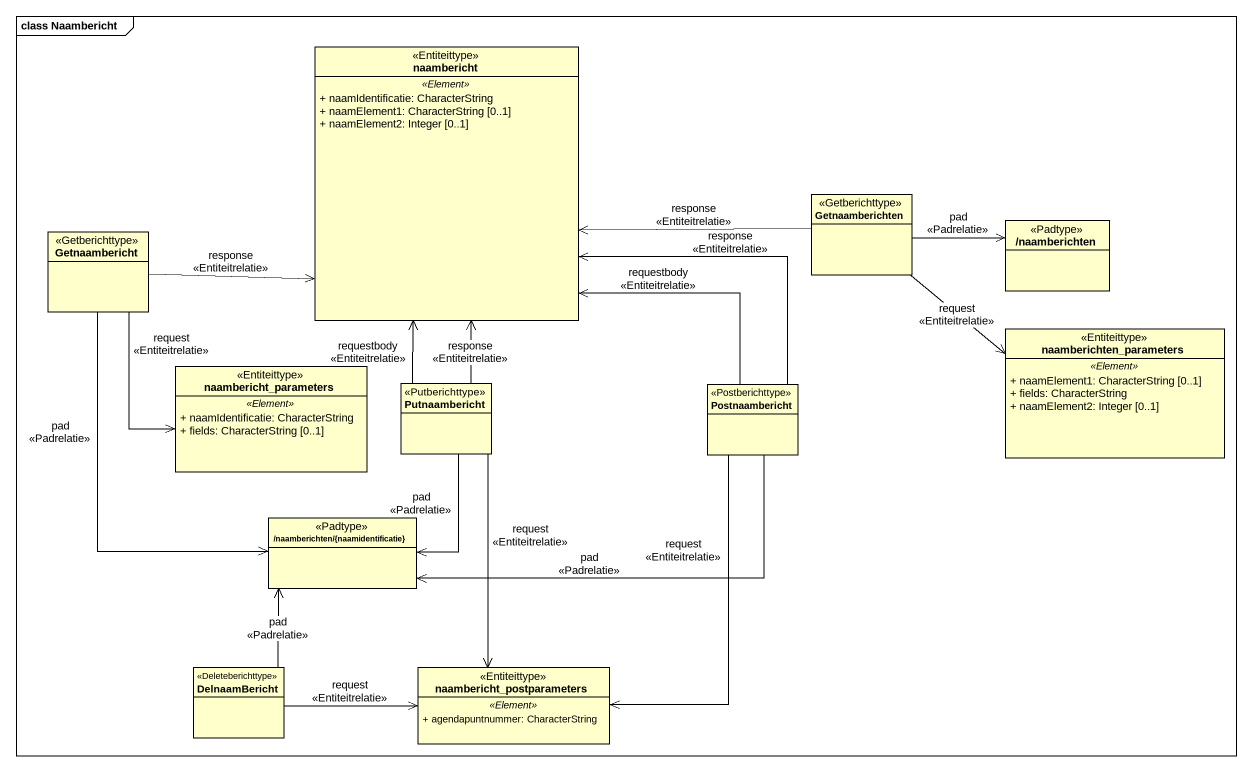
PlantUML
@startuml
mainframe class Naambericht
hide circle
hide empty members
skinparam classAttributeIconSize 0
class naambericht <<Entiteittype>> {
  .. <<Element>> ..
  + naamIdentificatie: CharacterString
  + naamElement1: CharacterString [0..1]
  + naamElement2: Integer [0..1]
}
class Getnaamberichten <<Getberichttype>>
class "/naamberichten" as naamberichten <<Padtype>>
class Getnaambericht <<Getberichttype>>
class naamberichten_parameters <<Entiteittype>> {
  .. <<Element>> ..
  + naamElement1: CharacterString [0..1]
  + fields: CharacterString
  + naamElement2: Integer [0..1]
}
class naambericht_parameters <<Entiteittype>> {
  .. <<Element>> ..
  + naamIdentificatie: CharacterString
  + fields: CharacterString [0..1]
}
class Putnaambericht <<Putberichttype>>
class Postnaambericht <<Postberichttype>>
class "/naamberichten/{naamidentificatie}" as naamberichten_2 <<Padtype>>
class DelnaamBericht <<Deleteberichttype>>
class naambericht_postparameters <<Entiteittype>> {
  .. <<Element>> ..
  + agendapuntnummer: CharacterString
}
Getnaamberichten -left-> naambericht : response\n<<Entiteitrelatie>>
Getnaamberichten -right-> naamberichten : pad\n<<Padrelatie>>
Getnaamberichten --> naamberichten_parameters : request\n<<Entiteitrelatie>>
Getnaambericht -right-> naambericht : response\n<<Entiteitrelatie>>
Getnaambericht --> naambericht_parameters : request\n<<Entiteitrelatie>>
Getnaambericht --> naamberichten_2 : pad\n<<Padrelatie>>
Putnaambericht -up-> naambericht : response\n<<Entiteitrelatie>>
Putnaambericht -up-> naambericht : requestbody\n<<Entiteitrelatie>>
Putnaambericht --> naamberichten_2 : pad\n<<Padrelatie>>
Putnaambericht --> naambericht_postparameters : request\n<<Entiteitrelatie>>
Postnaambericht -up-> naambericht : requestbody\n<<Entiteitrelatie>>
Postnaambericht -up-> naambericht : response\n<<Entiteitrelatie>>
Postnaambericht -left-> naamberichten_2 : pad\n<<Padrelatie>>
Postnaambericht --> naambericht_postparameters : request\n<<Entiteitrelatie>>
DelnaamBericht -up-> naamberichten_2 : pad\n<<Padrelatie>>
DelnaamBericht -right-> naambericht_postparameters : request\n<<Entiteitrelatie>>
@enduml
